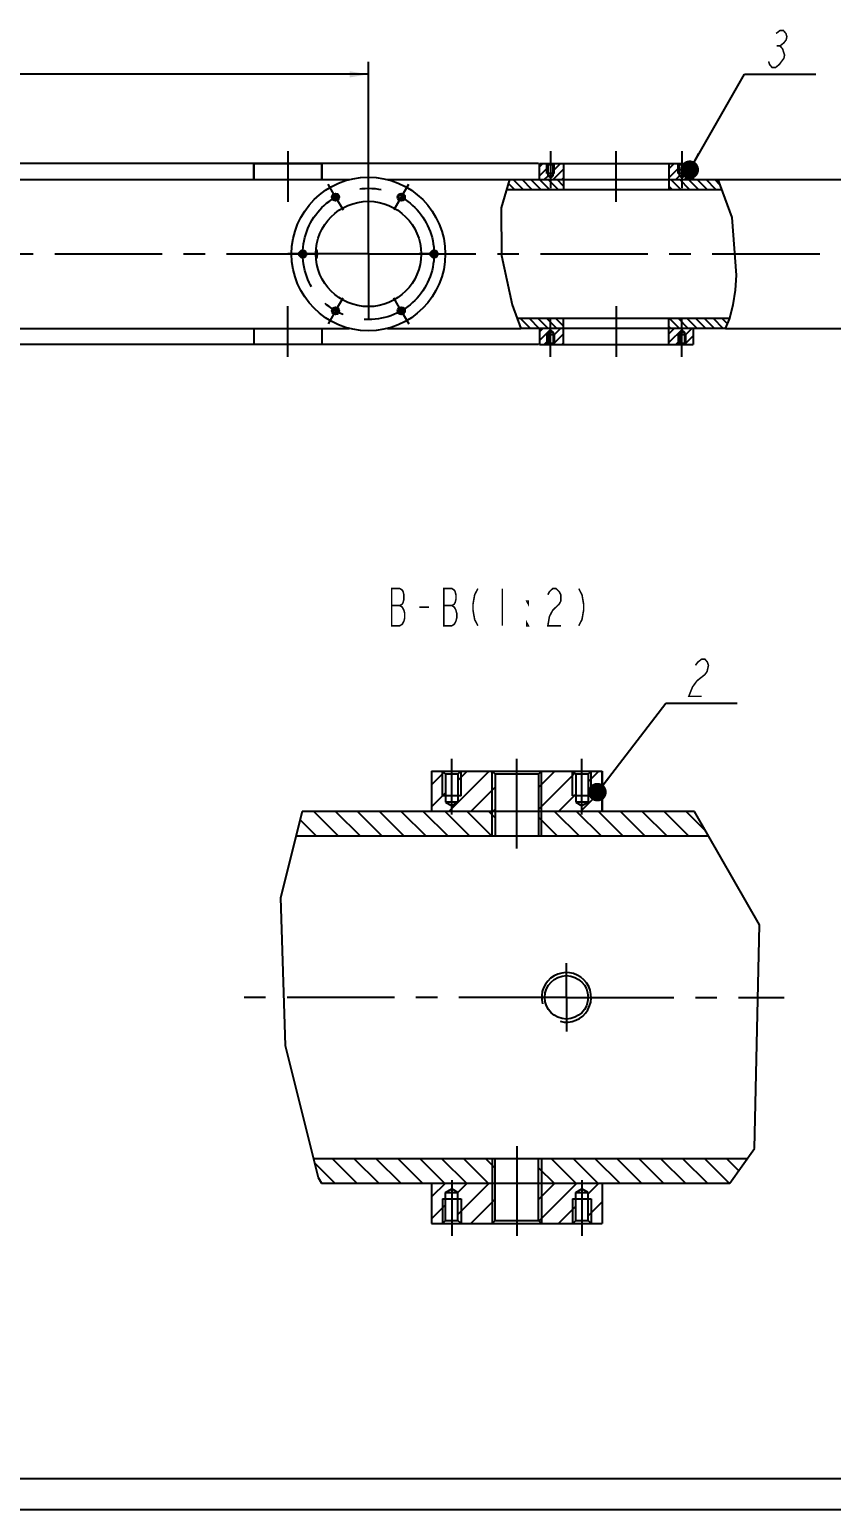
# Model space of a CAD drawing. Header units: millimetres. Extents: x 0 to 841, y 0 to 594.
# Drawn here: x 252.7 to 382.1, y 0 to 238.8 of the extents above; entities that cross this region are included whole.
import ezdxf

# ---------------------------------------------------------------- set-up
doc = ezdxf.new("R2010")
doc.units = ezdxf.units.MM
doc.header["$LTSCALE"] = 46.255
doc.linetypes.add('CENTER', pattern=[0.6, 0.375, -0.075, 0.075, -0.075])
doc.layers.get('0').update_dxf_attribs({"linetype": 'CONTINUOUS'})
for name, color, linetype in [('ALL_AXIS', 7, 'CONTINUOUS'), ('ALL_DIMENSIONS', 7, 'CONTINUOUS'), ('ALL_ROUND', 7, 'CONTINUOUS'), ('DEFAULT_1', 7, 'CENTER')]:
    doc.layers.add(name, color=color, linetype=linetype)
doc.styles.get("Standard").update_dxf_attribs({"font": 'txt', "width": 0.7})
doc.dimstyles.new('DIMSTYLE_14', dxfattribs={"dimtxt": 3.5, "dimasz": 3, "dimexe": 0.18, "dimexo": 0.0625, "dimgap": 0.09, "dimtad": 1, "dimdec": 5, "dimlfac": 5, "dimdsep": 46, "dimtxsty": 'STANDARD', "dimblk": '_FILLED', "dimblk1": '_FILLED', "dimblk2": '_FILLED', "dimcen": 0.09, "dimadec": 0, "dimazin": 0, "dimtp": 0.5, "dimtm": 0.5, "dimtfac": 1, "dimtdec": 5, "dimtofl": 0, "dimtmove": 0, "dimatfit": 3, "dimldrblk": '_FILLED', "dimfxl": 1, "dimtolj": 1, "dimarcsym": 0})
doc.dimstyles.new('DIMSTYLE_8', dxfattribs={"dimtxt": 3.5, "dimasz": 3, "dimexe": 0.18, "dimexo": 0.0625, "dimgap": 0.09, "dimtad": 1, "dimdec": 5, "dimlfac": 5, "dimdsep": 46, "dimtxsty": 'STANDARD', "dimblk": '_FILLED', "dimblk1": '_FILLED', "dimblk2": '_FILLED', "dimcen": 0.09, "dimadec": 0, "dimazin": 0, "dimtp": 0.8, "dimtm": 0.8, "dimtfac": 1, "dimtdec": 5, "dimtofl": 0, "dimtmove": 0, "dimatfit": 3, "dimldrblk": '_FILLED', "dimfxl": 1, "dimtolj": 1, "dimarcsym": 0})
doc.dimstyles.get("Standard").update_dxf_attribs({"dimtxt": 3.5, "dimasz": 3, "dimexe": 0.18, "dimexo": 0.0625, "dimgap": 0.09, "dimtad": 1, "dimdec": 5, "dimdsep": 46, "dimtxsty": 'STANDARD', "dimblk": '_FILLED', "dimblk1": '_FILLED', "dimblk2": '_FILLED', "dimcen": 0.09, "dimadec": 0, "dimazin": 0, "dimtol": 1, "dimtp": 1e-05, "dimtm": 1e-05, "dimtfac": 1, "dimtdec": 5, "dimtofl": 0, "dimtmove": 0, "dimatfit": 3, "dimldrblk": '_FILLED', "dimfxl": 1, "dimtolj": 1, "dimarcsym": 0})

# ---------------------------------------------------------------- blocks, each defined once
blk = doc.blocks.new('_FILLED')
at = {"color": 0, "linetype": 'ByBlock'}
blk.add_solid([(0, 0), (-1, 0.167), (-1, -0.167)], dxfattribs=at)
blk = doc.blocks.new('*D30')
at = {"layer": 'ALL_DIMENSIONS', "color": 2, "linetype": 'Continuous'}
for p, q in [((107.41, 213.11), (107.41, 233.61)), ((307.41, 213.11), (307.41, 233.61)), ((107.41, 231.61), (207.41, 231.61)), ((307.41, 231.61), (207.41, 231.61))]:
    blk.add_line(p, q, dxfattribs=at)
at = {"layer": 'ALL_DIMENSIONS', "color": 2, "linetype": 'Continuous', "xscale": 3, "yscale": 3, "zscale": 3, "rotation": 180}
blk.add_blockref('_FILLED', (107.41, 231.61), dxfattribs=at)
at = {"layer": 'ALL_DIMENSIONS', "color": 2, "linetype": 'Continuous', "xscale": 3, "yscale": 3, "zscale": 3}
blk.add_blockref('_FILLED', (307.41, 231.61), dxfattribs=at)
blk = doc.blocks.new('*D31')
at = {"layer": 'ALL_DIMENSIONS', "color": 2, "linetype": 'Continuous'}
for p, q in [((334.89, 217.21), (65.61, 217.21)), ((67.61, 217.21), (67.61, 202.61)), ((67.61, 188.01), (67.61, 202.61)), ((334.89, 188.01), (65.61, 188.01))]:
    blk.add_line(p, q, dxfattribs=at)
at = {"layer": 'ALL_DIMENSIONS', "color": 2, "linetype": 'Continuous', "xscale": 3, "yscale": 3, "zscale": 3}
for p, rotation in [((67.61, 217.21), 90), ((67.61, 188.01), 270)]:
    blk.add_blockref('_FILLED', p, dxfattribs=dict(at, rotation=rotation))
blk = doc.blocks.new('BOM BALLOON 26_BL14', base_point=(373.85, 235.16))
at = {"color": 2, "linetype": 'Continuous'}
blk.add_line((368.09, 231.61), (379.62, 231.61), dxfattribs=at)
at = {"color": 2, "linetype": 'Continuous', "const_width": 0.25}
for points in [[(373.22, 238.2), (373.85, 238.7), (374.38, 238.7), (374.8, 238.2), (374.95, 237.7), (374.85, 237.2), (374.48, 236.7), (373.85, 236.2), (374.27, 235.7), (374.42, 235.2), (374.58, 234.7), (374.47, 234.2), (374.1, 233.7), (373.73, 233.2), (373.1, 232.7), (372.58, 232.7), (372.16, 233.2), (372, 233.7)], [(373.32, 236.2), (373.85, 236.2)]]:
    blk.add_lwpolyline(points, dxfattribs=at)
blk = doc.blocks.new('BOM BALLOON 25_BL15', base_point=(361.2, 133.69))
at = {"color": 2, "linetype": 'Continuous'}
blk.add_line((355.44, 130.14), (366.96, 130.14), dxfattribs=at)
at = {"color": 2, "linetype": 'Continuous', "const_width": 0.25}
blk.add_lwpolyline([(360.2, 136.23), (360.57, 136.73), (361.2, 137.23), (361.72, 137.23), (362.14, 136.73), (362.3, 136.23), (362.08, 135.23), (361.72, 134.73), (361.08, 134.23), (360.45, 133.73), (359.72, 132.73), (359.13, 131.23), (361.23, 131.23)], dxfattribs=at)

msp = doc.modelspace()

# ---------------------------------------------------------------- linework, layer by layer
at = {"color": 7, "linetype": 'Continuous'}
for p, q in [((288.911274, 217.214101), (288.911274, 214.614101)), ((288.911274, 217.214101), (299.911274, 217.214101)), ((299.911274, 217.214101), (299.911274, 214.614101)), ((335.011274, 217.214101), (359.811274, 217.214101)), ((335.011274, 214.614101), (335.011274, 217.214101)), ((336.411274, 217.014101), (336.211274, 217.214101)), ((337.411274, 215.614101), (336.211274, 215.614101)), ((337.211274, 217.014101), (336.411274, 217.014101)), ((336.411274, 215.214101), (336.411274, 217.014101)), ((337.211274, 215.214101), (336.411274, 215.214101)), ((336.811274, 214.9737567), (336.411274, 215.214101)), ((336.811274, 214.9737567), (337.211274, 215.214101)), ((337.211274, 217.014101), (337.411274, 217.214101)), ((337.211274, 215.214101), (337.211274, 217.014101)), ((338.911274, 217.214101), (338.911274, 213.014101)), ((355.911274, 217.214101), (355.911274, 213.014101)), ((357.611274, 217.014101), (357.411274, 217.214101)), ((358.611274, 215.614101), (357.411274, 215.614101)), ((358.411274, 217.014101), (357.611274, 217.014101)), ((357.611274, 215.214101), (357.611274, 217.014101)), ((358.411274, 215.214101), (357.611274, 215.214101)), ((358.011274, 214.9737567), (357.611274, 215.214101)), ((358.011274, 214.9737567), (358.411274, 215.214101)), ((358.411274, 217.014101), (358.611274, 217.214101)), ((358.411274, 215.214101), (358.411274, 217.014101)), ((359.811274, 217.214101), (359.811274, 214.614101)), ((330.200072, 214.614101), (328.8323611, 210.0778522)), ((329.7176608, 213.014101), (364.4696513, 213.014101)), ((330.200072, 214.614101), (363.8823879, 214.614101)), ((366.1243125, 208.5059747), (363.8823879, 214.614101)), ((328.8323611, 210.0778522), (328.8729756, 202.3878017)), ((366.8463729, 199.1931908), (366.1243125, 208.5059747)), ((328.8729756, 202.3878017), (330.6020682, 194.3989706)), ((366.6583121, 196.7643975), (366.8463729, 199.1931908)), ((366.2850476, 194.4015769), (366.6583121, 196.7643975)), ((330.6020682, 194.3989706), (332.0312858, 190.614101)), ((365.6957601, 192.0977449), (366.2850476, 194.4015769)), ((365.7255223, 192.214101), (331.4271043, 192.214101)), ((338.911274, 188.014101), (338.911274, 192.214101)), ((355.911274, 188.014101), (355.911274, 192.214101)), ((365.0592546, 190.614101), (365.6957601, 192.0977449)), ((365.0592546, 190.614101), (332.0312858, 190.614101)), ((335.011274, 190.614101), (335.011274, 188.014101)), ((336.211274, 189.614101), (337.411274, 189.614101)), ((336.811274, 190.2544452), (336.411274, 190.014101)), ((336.411274, 190.014101), (337.211274, 190.014101)), ((336.411274, 190.014101), (336.411274, 188.214101)), ((336.811274, 190.2544452), (337.211274, 190.014101)), ((337.211274, 190.014101), (337.211274, 188.214101)), ((357.411274, 189.614101), (358.611274, 189.614101)), ((358.011274, 190.2544452), (357.611274, 190.014101)), ((357.611274, 190.014101), (358.411274, 190.014101)), ((357.611274, 190.014101), (357.611274, 188.214101)), ((358.011274, 190.2544452), (358.411274, 190.014101)), ((358.411274, 190.014101), (358.411274, 188.214101)), ((359.811274, 190.614101), (359.811274, 188.014101)), ((299.9112292, 188.014101), (288.9113188, 188.014101)), ((335.011274, 188.014101), (359.811274, 188.014101)), ((336.411274, 188.214101), (336.211274, 188.014101)), ((336.411274, 188.214101), (337.211274, 188.214101)), ((337.211274, 188.214101), (337.411274, 188.014101)), ((357.611274, 188.214101), (357.411274, 188.014101)), ((357.611274, 188.214101), (358.411274, 188.214101)), ((358.411274, 188.214101), (358.611274, 188.014101)), ((317.6209181, 119.1431675), (317.6209181, 112.6431675)), ((317.6209181, 119.1431675), (345.1209181, 119.1431675)), ((319.3709181, 119.1431675), (319.8709181, 118.6431675)), ((319.8709181, 118.6431675), (319.8709181, 114.1431675)), ((321.8709181, 118.6431675), (319.8709181, 118.6431675)), ((322.3709181, 119.1431675), (321.8709181, 118.6431675)), ((321.8709181, 118.6431675), (321.8709181, 114.1431675)), ((327.3709181, 119.1431675), (327.8709181, 118.6431675)), ((327.8709181, 118.6431675), (327.8709181, 108.6431675)), ((334.8709181, 118.6431675), (327.8709181, 118.6431675)), ((335.3709181, 119.1431675), (334.8709181, 118.6431675)), ((334.8709181, 118.6431675), (334.8709181, 108.6431675)), ((340.3709181, 119.1431675), (340.8709181, 118.6431675)), ((340.8709181, 118.6431675), (340.8709181, 114.1431675)), ((342.8709181, 118.6431675), (340.8709181, 118.6431675)), ((343.3709181, 119.1431675), (342.8709181, 118.6431675)), ((342.8709181, 118.6431675), (342.8709181, 114.1431675)), ((345.1209181, 119.1431675), (345.1209181, 112.6431675)), ((322.3709181, 115.1431675), (319.3709181, 115.1431675)), ((343.3709181, 115.1431675), (340.3709181, 115.1431675)), ((296.7004272, 112.6431675), (293.1993186, 98.6864409)), ((360.0540757, 112.6431675), (296.7004272, 112.6431675)), ((319.8709181, 114.1431675), (320.8709181, 113.5423069)), ((321.8709181, 114.1431675), (319.8709181, 114.1431675)), ((321.8709181, 114.1431675), (320.8709181, 113.5423069)), ((342.8709181, 114.1431675), (340.8709181, 114.1431675)), ((340.8709181, 114.1431675), (341.8709181, 113.5423069)), ((342.8709181, 114.1431675), (341.8709181, 113.5423069)), ((370.5534292, 94.3263626), (360.0540757, 112.6431675)), ((362.3469108, 108.6431675), (295.697009, 108.6431675)), ((293.1993186, 98.6864409), (293.9900624, 74.8500965)), ((369.7247248, 58.2515641), (370.5534292, 94.3263626)), ((293.9900624, 74.8500965), (299.2884845, 53.5915518)), ((365.7730269, 52.6431675), (369.7247248, 58.2515641)), ((298.5279081, 56.6431675), (368.5914424, 56.6431675)), ((327.8709181, 46.6431675), (327.8709181, 56.6431675)), ((334.8709181, 46.6431675), (334.8709181, 56.6431675)), ((299.2884845, 53.5915518), (299.8410801, 52.6431675)), ((299.8410801, 52.6431675), (365.7730269, 52.6431675)), ((317.6209181, 52.6431675), (317.6209181, 46.1431675)), ((345.1209181, 52.6431675), (345.1209181, 46.1431675)), ((319.8709181, 51.1431675), (320.8709181, 51.7440281)), ((319.8709181, 51.1431675), (321.8709181, 51.1431675)), ((319.8709181, 46.6431675), (319.8709181, 51.1431675)), ((321.8709181, 51.1431675), (320.8709181, 51.7440281)), ((321.8709181, 46.6431675), (321.8709181, 51.1431675)), ((340.8709181, 51.1431675), (341.8709181, 51.7440281)), ((340.8709181, 51.1431675), (342.8709181, 51.1431675)), ((340.8709181, 46.6431675), (340.8709181, 51.1431675)), ((342.8709181, 51.1431675), (341.8709181, 51.7440281)), ((342.8709181, 46.6431675), (342.8709181, 51.1431675)), ((319.3709181, 50.1431675), (322.3709181, 50.1431675)), ((340.3709181, 50.1431675), (343.3709181, 50.1431675)), ((317.6209181, 46.1431675), (345.1209181, 46.1431675)), ((319.3709181, 46.1431675), (319.8709181, 46.6431675)), ((319.8709181, 46.6431675), (321.8709181, 46.6431675)), ((322.3709181, 46.1431675), (321.8709181, 46.6431675)), ((327.3709181, 46.1431675), (327.8709181, 46.6431675)), ((327.8709181, 46.6431675), (334.8709181, 46.6431675)), ((335.3709181, 46.1431675), (334.8709181, 46.6431675)), ((340.3709181, 46.1431675), (340.8709181, 46.6431675)), ((340.8709181, 46.6431675), (342.8709181, 46.6431675)), ((343.3709181, 46.1431675), (342.8709181, 46.6431675)), ((20, 5), (835, 5)), ((0, 0), (841, 0))]:
    msp.add_line(p, q, dxfattribs=at)
at = {"color": 2, "linetype": 'Continuous'}
for p, q in [((335.011274, 216.6567586), (335.5686163, 217.214101)), ((335.011274, 215.2425451), (336.411274, 216.6425451)), ((335.7970434, 214.614101), (336.411274, 215.2283315)), ((336.211274, 215.614101), (336.211274, 217.214101)), ((337.211257, 214.614101), (338.911274, 216.314118)), ((337.211274, 216.0283315), (338.3970434, 217.214101)), ((337.411274, 215.614101), (337.411274, 217.214101)), ((355.911274, 216.3435552), (356.7818198, 217.214101)), ((355.911274, 214.9293416), (357.611274, 216.6293416)), ((357.0102469, 214.614101), (357.611274, 215.2151281)), ((357.411274, 215.614101), (357.411274, 217.214101)), ((358.411274, 216.0151281), (359.6102469, 217.214101)), ((358.4244604, 214.614101), (359.811274, 216.0009145)), ((358.611274, 215.614101), (358.611274, 217.214101)), ((330.9786906, 213.014101), (330.0097909, 213.9830007)), ((332.3929042, 213.014101), (330.7929042, 214.614101)), ((333.8071178, 213.014101), (332.2071178, 214.614101)), ((335.2213313, 213.014101), (333.6213313, 214.614101)), ((336.6355449, 213.014101), (335.0355449, 214.614101)), ((338.0497585, 213.014101), (336.4497585, 214.614101)), ((338.911274, 213.566799), (337.863972, 214.614101)), ((338.6254706, 214.614101), (338.911274, 214.8999044)), ((356.4345348, 213.014101), (355.911274, 213.5373617)), ((357.8487483, 213.014101), (356.2487483, 214.614101)), ((359.2629619, 213.014101), (357.6629619, 214.614101)), ((360.6771754, 213.014101), (359.0771754, 214.614101)), ((362.091389, 213.014101), (360.491389, 214.614101)), ((363.5056026, 213.014101), (361.9056026, 214.614101)), ((364.2086108, 213.7253063), (363.3198161, 214.614101)), ((333.5797008, 190.614101), (331.9797008, 192.214101)), ((334.9939143, 190.614101), (333.3939143, 192.214101)), ((336.4081279, 190.614101), (334.8081279, 192.214101)), ((337.8223415, 190.614101), (336.2223415, 192.214101)), ((338.911274, 190.939382), (337.636555, 192.214101)), ((357.6213313, 190.614101), (356.0213313, 192.214101)), ((359.0355449, 190.614101), (357.4355449, 192.214101)), ((360.4497585, 190.614101), (358.8497585, 192.214101)), ((361.863972, 190.614101), (360.263972, 192.214101)), ((363.2781856, 190.614101), (361.6781856, 192.214101)), ((364.6923991, 190.614101), (363.0923991, 192.214101)), ((365.3736896, 191.3470241), (364.5066127, 192.214101)), ((332.1654872, 190.614101), (331.9498633, 190.8297249)), ((335.011274, 190.0567586), (335.5686163, 190.614101)), ((335.011274, 188.6425451), (336.9828299, 190.614101)), ((336.211274, 189.614101), (336.211274, 188.014101)), ((337.211274, 189.4283315), (338.3970434, 190.614101)), ((337.3112655, 188.1141095), (338.911274, 189.714118)), ((337.411274, 189.614101), (337.411274, 188.014101)), ((356.2071178, 190.614101), (355.911274, 190.9099447)), ((355.911274, 189.7435552), (356.7818198, 190.614101)), ((355.911274, 188.3293416), (358.1960333, 190.614101)), ((357.411274, 189.614101), (357.411274, 188.014101)), ((358.411274, 189.4151281), (359.6102469, 190.614101)), ((358.5178672, 188.1075077), (359.811274, 189.4009145)), ((358.611274, 189.614101), (358.611274, 188.014101)), ((335.7970434, 188.014101), (336.411274, 188.6283315)), ((338.6254706, 188.014101), (338.911274, 188.2999044)), ((357.0102469, 188.014101), (357.611274, 188.6151281)), ((319.6030155, 118.9110701), (317.6209181, 116.9289726)), ((319.3709181, 115.1431675), (319.3709181, 119.1431675)), ((326.9061807, 119.1431675), (320.4061807, 112.6431675)), ((323.3706468, 119.1431675), (321.8709181, 117.6434387)), ((322.3709181, 115.1431675), (322.3709181, 119.1431675)), ((327.3709181, 108.6431675), (327.3709181, 119.1431675)), ((337.5127824, 119.1431675), (334.8709181, 116.5013031)), ((340.7096172, 118.8044684), (334.8709181, 112.9657692)), ((335.3709181, 108.6431675), (335.3709181, 119.1431675)), ((340.3709181, 115.1431675), (340.3709181, 119.1431675)), ((344.5838503, 119.1431675), (342.8709181, 117.4302353)), ((343.3709181, 115.1431675), (343.3709181, 119.1431675)), ((319.8709181, 115.6434387), (317.6209181, 113.3934387)), ((327.8709181, 116.5723709), (323.9417146, 112.6431675)), ((340.8709181, 115.4302353), (338.0838503, 112.6431675)), ((345.1209181, 116.1447014), (341.6193842, 112.6431675)), ((298.5813069, 112.6431675), (302.5813069, 108.6431675)), ((302.1168408, 112.6431675), (306.1168408, 108.6431675)), ((305.6523747, 112.6431675), (309.6523747, 108.6431675)), ((309.1879086, 112.6431675), (313.1879086, 108.6431675)), ((312.7234425, 112.6431675), (316.7234425, 108.6431675)), ((316.2589764, 112.6431675), (320.2589764, 108.6431675)), ((319.7945103, 112.6431675), (323.7945103, 108.6431675)), ((323.3300442, 112.6431675), (327.3300442, 108.6431675)), ((326.8655781, 112.6431675), (327.8709181, 111.6378275)), ((327.8709181, 113.036837), (327.4772485, 112.6431675)), ((337.4721798, 112.6431675), (341.4721798, 108.6431675)), ((341.0077137, 112.6431675), (345.0077137, 108.6431675)), ((344.5432476, 112.6431675), (348.5432476, 108.6431675)), ((348.0787815, 112.6431675), (352.0787815, 108.6431675)), ((351.6143154, 112.6431675), (355.6143154, 108.6431675)), ((355.1498494, 112.6431675), (359.1498494, 108.6431675)), ((358.6853833, 112.6431675), (361.89232, 109.4362308)), ((296.368592, 111.3203484), (299.045773, 108.6431675)), ((334.8709181, 111.7088953), (337.9366459, 108.6431675)), ((298.6989249, 55.957007), (302.0127644, 52.6431675)), ((301.5482983, 56.6431675), (305.5482983, 52.6431675)), ((305.0838322, 56.6431675), (309.0838322, 52.6431675)), ((308.6193661, 56.6431675), (312.6193661, 52.6431675)), ((312.1549, 56.6431675), (316.1549, 52.6431675)), ((315.6904339, 56.6431675), (319.6904339, 52.6431675)), ((319.2259678, 56.6431675), (323.2259678, 52.6431675)), ((322.7615017, 56.6431675), (326.7615017, 52.6431675)), ((326.2970356, 56.6431675), (327.8709181, 55.069285)), ((327.3709181, 56.6431675), (327.3709181, 46.1431675)), ((334.8709181, 55.1403529), (337.3681034, 52.6431675)), ((335.3709181, 56.6431675), (335.3709181, 46.1431675)), ((336.9036373, 56.6431675), (340.9036373, 52.6431675)), ((340.4391712, 56.6431675), (344.4391712, 52.6431675)), ((343.9747051, 56.6431675), (347.9747051, 52.6431675)), ((347.510239, 56.6431675), (351.510239, 52.6431675)), ((351.045773, 56.6431675), (355.045773, 52.6431675)), ((354.5813069, 56.6431675), (358.5813069, 52.6431675)), ((358.1168408, 56.6431675), (362.1168408, 52.6431675)), ((361.6523747, 56.6431675), (365.6523747, 52.6431675)), ((365.1879086, 56.6431675), (367.18458, 54.6464961)), ((319.8351129, 52.6431675), (317.6209181, 50.4289726)), ((323.3706468, 52.6431675), (321.8707486, 51.1432693)), ((326.9061807, 52.6431675), (321.8709181, 47.6079048)), ((337.5127824, 52.6431675), (334.8709181, 50.0013031)), ((341.0483163, 52.6431675), (334.9596172, 46.5544684)), ((344.5838503, 52.6431675), (342.8709181, 50.9302353)), ((319.8709181, 49.1434387), (317.6209181, 46.8934387)), ((319.3709181, 50.1431675), (319.3709181, 46.1431675)), ((322.3709181, 50.1431675), (322.3709181, 46.1431675)), ((327.8709181, 50.0723709), (323.9417146, 46.1431675)), ((340.8709181, 48.9302353), (338.0838503, 46.1431675)), ((340.3709181, 50.1431675), (340.3709181, 46.1431675)), ((345.1209181, 49.6447014), (342.8709181, 47.3947014)), ((343.3709181, 50.1431675), (343.3709181, 46.1431675))]:
    msp.add_line(p, q, dxfattribs=at)
at = {"color": 2, "linetype": 'Continuous', "const_width": 0.25}
for points in [[(311.1717196, 145.8655911), (312.4842165, 145.8655911), (312.8779733, 146.1155838), (313.0092255, 146.3655893), (313.1404778, 146.8655875), (313.1404778, 147.6155913), (313.0092255, 148.1155895), (312.8779733, 148.365595), (312.4842165, 148.6155877), (311.1717196, 148.6155877), (311.1717196, 142.6155835), (312.4842165, 142.6155835), (312.8779733, 142.865589), (313.1404778, 143.3655872), (313.2717044, 143.8655854), (313.2717044, 144.6155891), (313.1404778, 145.1155874), (312.8779733, 145.6155856), (312.4842165, 145.8655911)], [(319.5717101, 145.8655911), (320.884207, 145.8655911), (321.2779638, 146.1155838), (321.4092161, 146.3655893), (321.5404683, 146.8655875), (321.5404683, 147.6155913), (321.4092161, 148.1155895), (321.2779638, 148.365595), (320.884207, 148.6155877), (319.5717101, 148.6155877), (319.5717101, 142.6155835), (320.884207, 142.6155835), (321.2779638, 142.865589), (321.5404683, 143.3655872), (321.6717206, 143.8655854), (321.6717206, 144.6155891), (321.5404683, 145.1155874), (321.2779638, 145.6155856), (320.884207, 145.8655911)], [(325.084228, 148.6155877), (324.5592189, 147.6155913), (324.2967144, 146.1155838), (324.2967144, 145.1155874), (324.5592189, 143.6155927), (325.084228, 142.6155835)], [(329.0217187, 148.6155877), (329.0217187, 142.6155835)], [(336.3717169, 147.6155913), (336.6342214, 148.1155895), (337.1592047, 148.6155877), (337.6842138, 148.6155877), (338.2092228, 148.1155895), (338.4717273, 147.6155913), (338.4717273, 146.6155948), (338.2092228, 146.1155838)], [(341.3592257, 148.6155877), (341.884209, 147.6155913), (342.1467136, 146.1155838), (342.1467136, 145.1155874), (341.884209, 143.6155927), (341.3592257, 142.6155835)], [(315.6342194, 145.6155856), (317.2092208, 145.6155856)], [(333.221714, 146.6155948), (333.221714, 146.1155838), (332.9592095, 146.6155948), (333.221714, 146.6155948)], [(338.2092228, 146.1155838), (337.1592047, 145.1155874), (336.6342214, 144.1155909), (336.3717169, 142.6155835), (338.4717273, 142.6155835)], [(333.221714, 142.6155835), (332.9592095, 142.6155835), (332.9592095, 143.1155945), (333.221714, 142.6155835)]]:
    msp.add_lwpolyline(points, dxfattribs=at)
at = {"color": 7, "linetype": 'Continuous'}
for centre, radius in [((307.411274, 202.614101), 12.4), ((307.411274, 202.614101), 8.5), ((302.111274, 211.7939702), 0.6), ((302.111274, 211.7939702), 0.4), ((312.711274, 211.7939702), 0.6), ((312.711274, 211.7939702), 0.4), ((296.811274, 202.614101), 0.6), ((296.811274, 202.614101), 0.4), ((318.011274, 202.614101), 0.6), ((318.011274, 202.614101), 0.4), ((302.111274, 193.4342317), 0.6), ((302.111274, 193.4342317), 0.4), ((312.711274, 193.4342317), 0.6), ((312.711274, 193.4342317), 0.4), ((339.3709181, 82.6431675), 3.5)]:
    msp.add_circle(centre, radius, dxfattribs=at)
msp.add_arc((297.611274, 202.614101), 1.4, 342.182638618, 17.817361382, dxfattribs=at)
at = {"color": 2, "linetype": 'Continuous'}
for centre, radius, start, end in [((297.611274, 202.614101), 1.6, 327.769789415, 32.215063518), ((339.3709181, 82.6431675), 4, 255, 195)]:
    msp.add_arc(centre, radius, start, end, dxfattribs=at)
at = {"layer": 'ALL_AXIS', "color": 7, "linetype": 'CENTER'}
for p, q in [((294.411274, 219.214101), (294.411274, 211.014101)), ((336.811274, 219.214101), (336.811274, 213.214101)), ((347.411274, 211.014101), (347.411274, 219.214101)), ((358.011274, 219.214101), (358.011274, 213.214101)), ((307.411274, 202.614101), (307.411274, 213.114101)), ((118.011274, 202.614101), (296.911274, 202.614101)), ((307.411274, 202.614101), (296.911274, 202.614101)), ((307.411274, 202.614101), (482.338163, 202.614101)), ((307.411274, 202.614101), (307.411274, 192.114101)), ((294.411274, 186.014101), (294.411274, 194.214101)), ((347.411274, 194.214101), (347.411274, 186.014101)), ((336.811274, 186.014101), (336.811274, 192.014101)), ((358.011274, 186.014101), (358.011274, 192.014101)), ((320.8709181, 112.1431675), (320.8709181, 121.1431675)), ((331.3709181, 106.6431675), (331.3709181, 121.1431675)), ((341.8709181, 112.1431675), (341.8709181, 121.1431675)), ((339.3709181, 82.6431675), (339.3709181, 88.1431675)), ((339.3709181, 82.6431675), (285.8963408, 82.6431675)), ((339.3709181, 82.6431675), (374.517049, 82.6431675)), ((339.3709181, 82.6431675), (339.3709181, 77.1431675)), ((331.3709181, 58.6431675), (331.3709181, 44.1431675)), ((320.8709181, 53.1431675), (320.8709181, 44.1431675)), ((341.8709181, 53.1431675), (341.8709181, 44.1431675))]:
    msp.add_line(p, q, dxfattribs=at)
at = {"layer": 'ALL_AXIS', "color": 7, "linetype": 'Continuous'}
for p, q in [((288.911274, 214.614101), (288.911274, 217.214101)), ((299.911274, 214.614101), (299.911274, 217.214101)), ((359.811274, 214.614101), (359.811274, 217.214101)), ((288.911274, 190.614101), (288.911274, 188.014101)), ((299.911274, 190.614101), (299.911274, 188.014101)), ((335.011274, 190.614101), (335.011274, 188.014101)), ((345.1209181, 112.6431675), (345.1209181, 119.1431675)), ((317.6209181, 52.6431675), (317.6209181, 46.1431675))]:
    msp.add_line(p, q, dxfattribs=at)
at = {"layer": 'ALL_ROUND', "color": 7, "linetype": 'Continuous'}
for p, q in [((167.4134506, 214.614101), (304.3114169, 214.614101)), ((310.5111311, 214.614101), (330.200072, 214.614101)), ((363.8823879, 214.614101), (473.211274, 214.614101)), ((165.8805847, 190.614101), (304.3114169, 190.614101)), ((310.5111311, 190.614101), (332.0312858, 190.614101)), ((365.0592546, 190.614101), (473.211274, 190.614101))]:
    msp.add_line(p, q, dxfattribs=at)
at = {"layer": 'DEFAULT_1', "color": 7, "linetype": 'CENTER'}
for p, q in [((302.111274, 211.7939702), (300.911274, 213.8724312)), ((312.711274, 211.7939702), (313.911274, 213.8724312)), ((302.111274, 211.7939702), (303.311274, 209.7155093)), ((312.711274, 211.7939702), (311.511274, 209.7155093)), ((296.811274, 202.614101), (294.411274, 202.614101)), ((296.811274, 202.614101), (299.211274, 202.614101)), ((318.011274, 202.614101), (315.611274, 202.614101)), ((318.011274, 202.614101), (320.411274, 202.614101)), ((302.111274, 193.4342317), (303.311274, 195.5126926)), ((312.711274, 193.4342317), (311.511274, 195.5126926)), ((302.111274, 193.4342317), (300.911274, 191.3557707)), ((312.711274, 193.4342317), (313.911274, 191.3557707))]:
    msp.add_line(p, q, dxfattribs=at)
msp.add_circle((307.411274, 202.614101), 10.6, dxfattribs=at)

# ---------------------------------------------------------------- block references
at = {"color": 2, "linetype": 'Continuous'}
for name, p in [('BOM BALLOON 26_BL14', (373.8532753, 235.1589242)), ('BOM BALLOON 25_BL15', (361.1971218, 133.6879984))]:
    msp.add_blockref(name, p, dxfattribs=at)

# ---------------------------------------------------------------- dimensions: what is measured, and where the dimension line sits
at = {"layer": 'ALL_DIMENSIONS', "color": 2, "linetype": 'Continuous'}
dim = msp.add_linear_dim(base=(307.411274, 231.614101), p1=(107.411274, 213.114101), p2=(307.411274, 213.114101), dimstyle='DIMSTYLE_8', dxfattribs=at)
dim.commit()
dim.dimension.update_dxf_attribs({"geometry": '*D30', "text_midpoint": (202.511274, 234.239101), "dimtype": 160})
dim = msp.add_linear_dim(base=(67.611274, 188.014101), p1=(334.8858938, 217.214101), p2=(334.8858938, 188.014101), angle=270, dimstyle='DIMSTYLE_14', dxfattribs=at)
dim.commit()
dim.dimension.update_dxf_attribs({"geometry": '*D31', "text_midpoint": (66.736274, 198.939101), "dimtype": 160})

# ---------------------------------------------------------------- leaders
at = {"color": 2, "linetype": 'Continuous'}
for points in [[(359.2748646, 216.2143722), (368.0912556, 231.614101)], [(344.3762655, 115.759624), (355.4351021, 130.1431675)]]:
    msp.add_leader(points, dimstyle='STANDARD', override={"dimtad": 0, "dimldrblk": 'DOT'}, dxfattribs=at)

doc.saveas('drawing.dxf')
